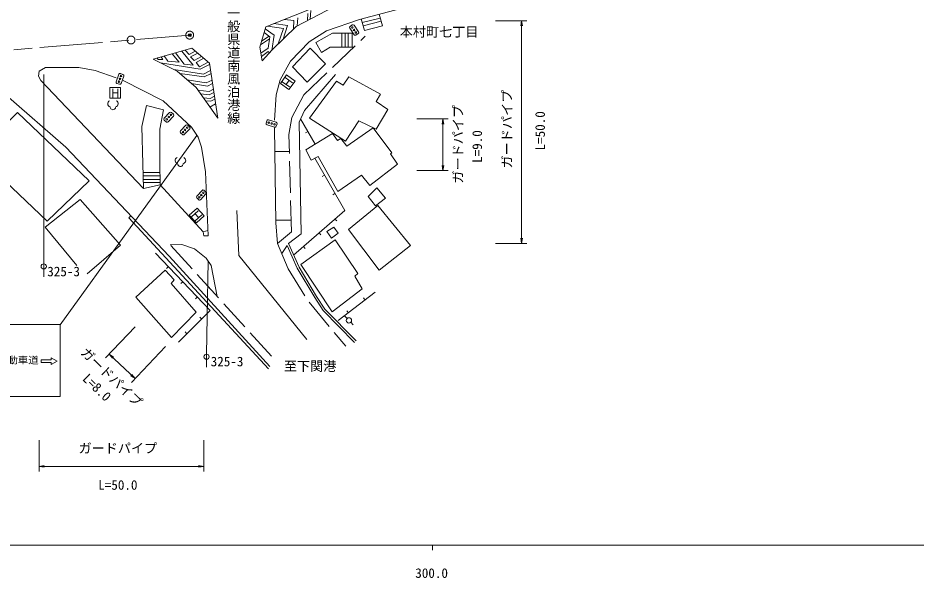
# Model space of a CAD drawing. Units: millimetres, scale not verified. Extents: x 40000 to 680000, y 20000 to 380000.
# Drawn here: x 288944 to 460244, y 198715 to 305520 of the extents above; entities that cross this region are included whole.
import ezdxf
from ezdxf.enums import TextEntityAlignment as Align

# ---------------------------------------------------------------- set-up
doc = ezdxf.new("R2010")
doc.units = ezdxf.units.MM
doc.header["$LTSCALE"] = 1000
doc.header["$PDMODE"] = 32
doc.header["$PDSIZE"] = 500
doc.linetypes.add('CHAIN', pattern=[18.5, 12, -1.5, 3.5, -1.5])
doc.linetypes.add('DASHED', pattern=[7.5, 6, -1.5])
for name, color, linetype, lineweight in [('M-BMK', 2, 'CHAIN', 13), ('M-STR-HTXT', 7, 'Continuous', 13), ('M-STR-STRC', 7, 'Continuous', 13), ('M-TTL-BAND', 7, 'Continuous', 13), ('M-WORK', 1, 'Continuous', 13)]:
    doc.layers.add(name, color=color, linetype=linetype, lineweight=lineweight)
doc.layers.add('M-BMK-HTXT', color=7, linetype='Continuous')
doc.layers.add('M-OTRS', color=6, linetype='Continuous')
doc.styles.add('@ＭＳ ゴシック', font='')
doc.styles.add('ＭＳ ゴシック', font='')
doc.styles.get('@ＭＳ ゴシック').set_extended_font_data('@MS Gothic')
doc.styles.get('ＭＳ ゴシック').set_extended_font_data('MS Gothic')

# ---------------------------------------------------------------- blocks, each defined once
blk = doc.blocks.new('open_arrow')
at = {"color": 0, "linetype": 'Continuous', "lineweight": -2}
blk.add_lwpolyline([(7.5, 1.25), (0, 0), (7.5, -1.25)], dxfattribs=at)

msp = doc.modelspace()

# ---------------------------------------------------------------- linework, layer by layer
at = {"layer": 'M-BMK'}
msp.add_line((256262, 296813), (321701, 302246), dxfattribs=at)
for centre in [(310516, 301317), (321701, 302246)]:
    msp.add_circle(centre, 750, dxfattribs=at)
at = {"layer": 'M-OTRS'}
msp.add_point((321701, 302246), dxfattribs=at)
at = {"layer": 'M-STR-HTXT'}
for p, q in [((380000, 305000), (386000, 305000)), ((385000, 262530), (385000, 305000)), ((365000, 286274), (371000, 286274)), ((370000, 276401), (370000, 286274)), ((365000, 276401), (371000, 276401)), ((380000, 262530), (386000, 262530)), ((311331, 246638), (305670, 240703)), ((317110, 242849), (310587, 236012)), ((306360, 241426), (311277, 236735)), ((292965, 225000), (292965, 219000)), ((324397, 225000), (324397, 219000)), ((292965, 220000), (324397, 220000))]:
    msp.add_line(p, q, dxfattribs=at)
at = {"layer": 'M-STR-STRC'}
for p, q in [((352142, 309259), (342010, 303911)), ((336193, 303817), (347405, 308274)), ((344827, 306913), (344664, 305312)), ((339788, 305246), (341544, 305047)), ((341544, 305047), (341504, 303418)), ((342305, 305569), (342211, 304017)), ((344264, 306392), (344166, 305049)), ((335068, 299971), (336193, 303817)), ((336086, 303451), (337801, 302254)), ((336619, 303986), (339584, 303494)), ((342010, 303911), (337437, 299455)), ((337752, 304437), (340345, 304088)), ((339584, 303494), (338569, 300558)), ((340345, 304088), (339540, 301504)), ((335201, 300425), (336946, 301561)), ((335392, 301079), (336859, 302038)), ((335889, 302778), (336999, 301931)), ((336999, 301931), (336686, 299752)), ((337801, 302254), (337338, 299345)), ((335537, 297344), (335068, 299971)), ((314740, 297685), (322121, 299749)), ((316276, 298114), (316546, 297583)), ((317500, 297286), (316858, 298277)), ((318382, 298703), (319673, 297083)), ((320659, 296739), (318970, 298868)), ((320176, 299205), (322394, 296535)), ((321597, 298584), (320852, 299394)), ((322772, 299194), (321597, 298584)), ((321878, 298083), (323264, 298776)), ((322566, 297380), (321878, 298083)), ((322121, 299749), (325467, 296903)), ((323967, 298178), (322566, 297380)), ((336686, 299752), (335272, 298828)), ((335386, 298187), (336696, 299116)), ((337437, 299455), (335537, 297344)), ((336696, 299116), (336923, 298884)), ((319314, 295347), (314740, 297685)), ((315686, 297614), (315478, 297891)), ((316546, 297583), (315686, 297614)), ((323723, 295769), (316126, 296977)), ((319673, 297083), (317500, 297286)), ((322394, 296535), (320659, 296739)), ((322941, 297005), (324378, 297829)), ((323598, 296207), (322941, 297005)), ((325244, 297093), (323598, 296207)), ((325508, 296634), (323723, 295769)), ((325467, 296903), (327069, 286411)), ((293853, 294768), (293862, 258634)), ((318696, 295663), (324343, 294776)), ((322941, 292236), (319314, 295347)), ((324452, 294292), (319794, 294935)), ((324343, 294776), (325678, 295519)), ((325765, 294953), (324452, 294292)), ((340175, 294661), (338993, 293048)), ((341788, 293479), (340175, 294661)), ((324859, 293119), (321196, 293732)), ((325109, 292525), (322028, 293019)), ((325959, 293679), (324859, 293119)), ((326061, 293014), (325109, 292525)), ((338993, 293048), (340606, 291866)), ((340718, 292365), (339343, 293372)), ((339924, 294175), (341295, 293171)), ((340662, 293634), (340076, 292835)), ((340606, 291866), (341788, 293479)), ((308481, 292232), (306481, 292232)), ((306481, 292232), (306481, 290232)), ((307021, 290317), (307021, 292016)), ((307021, 291232), (308012, 291232)), ((308012, 292027), (308012, 290322)), ((308481, 290232), (308481, 292232)), ((327069, 286411), (322941, 292236)), ((325391, 291477), (323277, 291762)), ((326224, 291943), (325391, 291477)), ((326321, 291309), (325437, 290867)), ((306481, 290232), (308481, 290232)), ((325437, 290867), (323767, 291071)), ((325578, 290148), (324341, 290261)), ((325750, 289663), (324705, 289748)), ((326427, 290617), (325578, 290148)), ((326512, 290061), (325750, 289663)), ((326654, 289128), (325567, 288530)), ((297000, 247000), (323090, 283090)), ((323098, 269269), (321628, 267913)), ((324454, 267799), (323098, 269269)), ((321628, 267913), (322984, 266443)), ((322057, 267574), (323306, 268726)), ((322729, 268194), (323401, 267465)), ((323986, 268004), (322733, 266849)), ((322984, 266443), (324454, 267799)), ((330705, 268808), (331086, 260253)), ((325215, 259133), (324921, 241415)), ((331086, 260253), (344042, 244225)), ((293862, 256134), (293862, 258634)), ((279667, 247060), (296963, 247060)), ((296963, 247060), (296963, 233347)), ((293365, 240336), (295269, 240336)), ((293365, 239803), (293365, 240336)), ((295269, 240336), (295269, 240717)), ((295269, 240717), (296411, 240069)), ((296411, 240069), (295269, 239422)), ((324919, 238908), (324919, 241408)), ((295269, 239803), (293365, 239803)), ((295269, 239422), (295269, 239803)), ((279667, 233347), (296963, 233347))]:
    msp.add_line(p, q, dxfattribs=at)
for centre in [(293862, 258134), (324919, 240908)]:
    msp.add_circle(centre, 500, dxfattribs=at)
at = {"layer": 'M-TTL-BAND'}
for p, q in [((40000, 205000), (579000, 205000)), ((368000, 205000), (368000, 204000))]:
    msp.add_line(p, q, dxfattribs=at)
at = {"layer": 'M-WORK'}
for p, q in [((369776, 309399), (354104, 305255)), ((354104, 305255), (347795, 303050)), ((354415, 305337), (355043, 303103)), ((354601, 304676), (358026, 305495)), ((357817, 306237), (358446, 304003)), ((352226, 303560), (353070, 302321)), ((352705, 304189), (352292, 303908)), ((353897, 302884), (353052, 304124)), ((354803, 303992), (358206, 304892)), ((355043, 303103), (358446, 304003)), ((347795, 303050), (344512, 300986)), ((348971, 302605), (345741, 300869)), ((350713, 302614), (348971, 302605)), ((350695, 299964), (350713, 302614)), ((350713, 302614), (352713, 302612)), ((351352, 299964), (351351, 302614)), ((351931, 299963), (351923, 302613)), ((352695, 299963), (352713, 302612)), ((353418, 302255), (353831, 302537)), ((344512, 300986), (340900, 297281)), ((345741, 300869), (346869, 298962)), ((346869, 298962), (348521, 299976)), ((348521, 299976), (350695, 299964)), ((350695, 299964), (352983, 299962)), ((340900, 297281), (338953, 293739)), ((292856, 294436), (292965, 295405)), ((292965, 295405), (294185, 296093)), ((294185, 296093), (300549, 296046)), ((300549, 296046), (303676, 295483)), ((303676, 295483), (307648, 294123)), ((308176, 294772), (307668, 293360)), ((308967, 294753), (308496, 294922)), ((343586, 287849), (349497, 294768)), ((293294, 293623), (292856, 294436)), ((312880, 273024), (293294, 293623)), ((307819, 293040), (308289, 292871)), ((308609, 293022), (309117, 294433)), ((309024, 293576), (316623, 289729)), ((338953, 293739), (338202, 290878)), ((344574, 286390), (349694, 293469)), ((349694, 293469), (351003, 292720)), ((351003, 292720), (352063, 294325)), ((352063, 294325), (358109, 290998)), ((286720, 290818), (298101, 280898)), ((316623, 289729), (322017, 284726)), ((338202, 290878), (337851, 286023)), ((358109, 290998), (357285, 289562)), ((357285, 289562), (359468, 288049)), ((312550, 284836), (313470, 288832)), ((313470, 288832), (316687, 288028)), ((316687, 288028), (315985, 284287)), ((342554, 285621), (343586, 287849)), ((359468, 288049), (357272, 284302)), ((317870, 287505), (316846, 286410)), ((317576, 285727), (318601, 286822)), ((318589, 287176), (318224, 287517)), ((338189, 285649), (336754, 286088)), ((342857, 286274), (345625, 281478)), ((351442, 282041), (344574, 286390)), ((312792, 277696), (312550, 284836)), ((316858, 286057), (317223, 285715)), ((320967, 285067), (319942, 283971)), ((320672, 283288), (321697, 284383)), ((321685, 284737), (321320, 285078)), ((322017, 284726), (323300, 282771)), ((336442, 285922), (336296, 285444)), ((336462, 285131), (337896, 284693)), ((337874, 284592), (338144, 266424)), ((338208, 284859), (338354, 285337)), ((342964, 264383), (342554, 285621)), ((353970, 285877), (351442, 282041)), ((356708, 284538), (351691, 281104)), ((357272, 284302), (353970, 285877)), ((360258, 279789), (356708, 284538)), ((315985, 284287), (316029, 277715)), ((319954, 283618), (320319, 283276)), ((323300, 282771), (323972, 280863)), ((344241, 283876), (343808, 283626)), ((348920, 283478), (343852, 280402)), ((349891, 282138), (348920, 283478)), ((350536, 282521), (349891, 282138)), ((351691, 281104), (350536, 282521)), ((298101, 280898), (317780, 260095)), ((323972, 280863), (324733, 276149)), ((337941, 280083), (340699, 280085)), ((343852, 280402), (344899, 278410)), ((359977, 279585), (360258, 279789)), ((361317, 277644), (359977, 279585)), ((312792, 277696), (312868, 273021)), ((316029, 277715), (316094, 273681)), ((344899, 278410), (346188, 279125)), ((345547, 278770), (351272, 268810)), ((346188, 279125), (349942, 272422)), ((356083, 273584), (361317, 277644)), ((316056, 276048), (312819, 276055)), ((324733, 276149), (325217, 263970)), ((316066, 275408), (312829, 275419)), ((316077, 274716), (312841, 274696)), ((316087, 274115), (312850, 274133)), ((347413, 275524), (346980, 275275)), ((349942, 272422), (354474, 275512)), ((354474, 275512), (356083, 273584)), ((316094, 273681), (312880, 273024)), ((324279, 264744), (316094, 273681)), ((324061, 272644), (323036, 271548)), ((324779, 272314), (324414, 272656)), ((294137, 265653), (300786, 270897)), ((300786, 270897), (308521, 262188)), ((323048, 271195), (323413, 270854)), ((323766, 270865), (324791, 271961)), ((349406, 272056), (348973, 271807)), ((310113, 267430), (310478, 267814)), ((336702, 238628), (310113, 267430)), ((341527, 260285), (351272, 268810)), ((300150, 258326), (294137, 265653)), ((338136, 266934), (341046, 266991)), ((338144, 266424), (338472, 262530)), ((349410, 267181), (349739, 266805)), ((324279, 264744), (325177, 264979)), ((324397, 263947), (324279, 264744)), ((325217, 263970), (324397, 263947)), ((340521, 262483), (342964, 264383)), ((346400, 264548), (346729, 264171)), ((308521, 262188), (302150, 256698)), ((317977, 262274), (320181, 262344)), ((320181, 262344), (322644, 261500)), ((340302, 262120), (339285, 260587)), ((342209, 257835), (340302, 262120)), ((342565, 258019), (340521, 262483)), ((342892, 258510), (349480, 263209)), ((349480, 263209), (353770, 256800)), ((315187, 260676), (325604, 249722)), ((322644, 261500), (324825, 259694)), ((343389, 261914), (343718, 261538)), ((317780, 260095), (336983, 239027)), ((324825, 259694), (325787, 258310)), ((317035, 257426), (311404, 252274)), ((318758, 255606), (317035, 257426)), ((317639, 258098), (317277, 257753)), ((325787, 258310), (326949, 252416)), ((345540, 252191), (342209, 257835)), ((345879, 252403), (342565, 258019)), ((348893, 249510), (342892, 258510)), ((318184, 254898), (318758, 255606)), ((353770, 256800), (353182, 256263)), ((353182, 256263), (354625, 253863)), ((322914, 249402), (318184, 254898)), ((320396, 255199), (320033, 254855)), ((354625, 253863), (348893, 249510)), ((311404, 252274), (318260, 244614)), ((323152, 252301), (322790, 251956)), ((347181, 249720), (345540, 252191)), ((347494, 249973), (345879, 252403)), ((357074, 253218), (350039, 247805)), ((355141, 251731), (354837, 252128)), ((318260, 244614), (322914, 249402)), ((325604, 249722), (319553, 243671)), ((323993, 248111), (323639, 248464)), ((353139, 243653), (347181, 249720)), ((353424, 243934), (347494, 249973)), ((351724, 248202), (351230, 248695)), ((351971, 249292), (351666, 249688)), ((352425, 247489), (352876, 247030)), ((321164, 245282), (320811, 245636))]:
    msp.add_line(p, q, dxfattribs=at)
at = {"layer": 'M-WORK', "linetype": 'DASHED'}
for p, q in [((343499, 290879), (355144, 302032)), ((341177, 286552), (343499, 290879)), ((340614, 283315), (341177, 286552)), ((341106, 264704), (340614, 283315)), ((338472, 262530), (341106, 264704)), ((337291, 241053), (317977, 262274)), ((338472, 262530), (340513, 257652)), ((340513, 257652), (344476, 251295)), ((344476, 251295), (351466, 242922))]:
    msp.add_line(p, q, dxfattribs=at)
at = {"layer": 'M-WORK'}
for points in [[(341316, 296226), (344686, 299750), (347573, 296802), (344110, 293264)], [(280967, 279591), (294530, 266746), (302538, 274445), (288874, 287523)], [(357143, 269698), (359021, 271174), (357419, 273114), (355757, 271464)], [(357596, 269749), (363804, 262129), (357826, 257404), (351978, 265205)], [(349207, 265623), (350049, 264455), (348763, 263527), (347855, 264794)]]:
    msp.add_lwpolyline(points, close=True, dxfattribs=at)
for centre, radius in [((352737, 303697), 150), ((353061, 303222), 150), ((353385, 302747), 150), ((308198, 293356), 150), ((308393, 293897), 150), ((308588, 294438), 150), ((317330, 286196), 150), ((317723, 286616), 150), ((318116, 287036), 150), ((321212, 284597), 150), ((336775, 285558), 150), ((337325, 285390), 150), ((337875, 285222), 150), ((320427, 283757), 150), ((320819, 284177), 150), ((323521, 271335), 150), ((323914, 271755), 150), ((324306, 272175), 150), ((352074, 247845), 500)]:
    msp.add_circle(centre, radius, dxfattribs=at)
for centre, radius, start, end in [((352432, 303701), 250, 124.27371, 214.27371), ((352845, 303983), 250, 34.27371, 124.27371), ((353277, 302462), 250, 214.27371, 304.27371), ((353690, 302743), 250, 304.27371, 34.27371), ((308412, 294687), 250, 70.20112, 160.20112), ((308882, 294518), 250, 340.20112, 70.20112), ((307903, 293276), 250, 160.20112, 250.20112), ((308374, 293106), 250, 250.20112, 340.20112), ((306652, 289181), 599, 113.44836, 257.2818), ((307455, 289181), 599, 282.7182, 66.55164), ((307054, 288565), 534, 176.52859, 3.47141), ((317028, 286239), 250, 136.91081, 226.91081), ((318053, 287335), 250, 46.91081, 136.91081), ((318418, 286993), 250, 316.91081, 46.91081), ((336681, 285849), 250, 72.99193, 162.99193), ((317393, 285898), 250, 226.91081, 316.91081), ((321149, 284896), 250, 46.91081, 136.91081), ((321514, 284554), 250, 316.91081, 46.91081), ((336535, 285370), 250, 162.99193, 252.99193), ((337969, 284932), 250, 252.99193, 342.99193), ((338115, 285410), 250, 342.99193, 72.99193), ((320124, 283800), 250, 136.91081, 226.91081), ((320490, 283459), 250, 226.91081, 316.91081), ((319538, 278349), 599, 113.44836, 257.2818), ((319939, 277733), 534, 176.52859, 3.47141), ((320341, 278349), 599, 282.7182, 66.55164), ((324243, 272473), 250, 46.91081, 136.91081), ((323219, 271378), 250, 136.91081, 226.91081), ((323584, 271036), 250, 226.91081, 316.91081), ((324609, 272132), 250, 316.91081, 46.91081)]:
    msp.add_arc(centre, radius, start, end, dxfattribs=at)

# ---------------------------------------------------------------- block references
at = {"layer": 'M-STR-HTXT', "xscale": 133, "yscale": 133}
for p, rotation in [((385000, 305000), 270), ((370000, 286274), 270), ((370000, 276401), 90), ((385000, 262530), 90), ((306360, 241426), 316.4), ((311277, 236735), 136.4), ((324397, 220000), 180)]:
    msp.add_blockref('open_arrow', p, dxfattribs=dict(at, rotation=rotation))
msp.add_blockref('open_arrow', (292965, 220000), dxfattribs=at)

# ---------------------------------------------------------------- texts
at = {"layer": 'M-BMK-HTXT', "style": 'ＭＳ ゴシック'}
msp.add_text('本村町七丁目', height=1833, dxfattribs=at).set_placement((361770, 301410), align=Align.BOTTOM_LEFT)
at = {"layer": 'M-STR-HTXT', "style": 'ＭＳ ゴシック'}
for rotation, p in [(90, (383685, 276832)), (90, (374342, 273938)), (316.352, (300372, 241168))]:
    msp.add_text('ガードパイプ', height=1833, rotation=rotation, dxfattribs=at).set_placement(p, align=Align.BOTTOM_LEFT)
for s, rotation, p in [('L=50.0', 90, (390000, 284000)), ('L=9.0', 90, (378000, 281000)), ('L=8.0', 316.352, (303000, 234000))]:
    msp.add_text(s, height=1833, rotation=rotation, dxfattribs=at).set_placement(p, align=Align.BOTTOM_CENTER)
msp.add_text('ガードパイプ', height=1833, dxfattribs=at).set_placement((300500, 222000), align=Align.BOTTOM_LEFT)
msp.add_text('L=50.0', height=1833, dxfattribs=at).set_placement((308000, 215000), align=Align.BOTTOM_CENTER)
at = {"layer": 'M-STR-STRC', "style": 'ＭＳ ゴシック'}
for p in [(294537, 255712), (325711, 238543)]:
    msp.add_text('325-3', height=1833, dxfattribs=at).set_placement(p, align=Align.BOTTOM_LEFT)
at = {"layer": 'M-STR-STRC', "style": 'ＭＳ ゴシック', "width": 1.1}
msp.add_text('中国自動車道', height=1320, dxfattribs=at).set_placement((281000, 239199), align=Align.BOTTOM_LEFT)
at = {"layer": 'M-TTL-BAND', "style": 'ＭＳ ゴシック'}
msp.add_text('300.0', height=1833, dxfattribs=at).set_placement((367844, 198195), align=Align.BOTTOM_CENTER)
at = {"layer": 'M-WORK', "style": '@ＭＳ ゴシック'}
msp.add_text('一般県道南風泊港線', height=1833, rotation=270, dxfattribs=at).set_placement((328604, 307705), align=Align.BOTTOM_LEFT)
at = {"layer": 'M-WORK', "style": 'ＭＳ ゴシック'}
msp.add_text('至下関港', height=1833, dxfattribs=at).set_placement((339672, 237666), align=Align.BOTTOM_LEFT)

doc.saveas('drawing.dxf')
